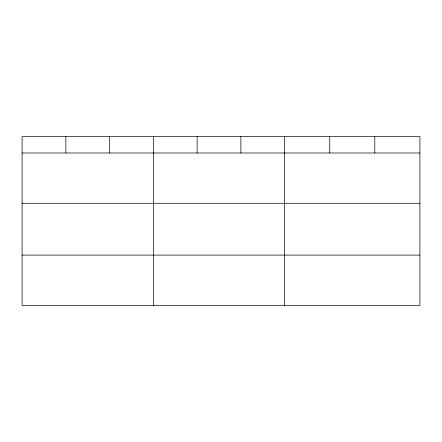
<?xml version="1.0" encoding="UTF-8"?>
<svg xmlns="http://www.w3.org/2000/svg" width="442" height="442" viewBox="0 0 442 442"><rect width="100%" height="100%" fill="white"/><g stroke="black" fill="none" stroke-linecap="round" stroke-linejoin="round"><path stroke-width="0.66" d="M419.9 203.287L419.9 136.611L22.1 136.611L22.1 305.389L419.9 305.389L419.9 203.287L22.1 203.287M22.1 152.993L419.9 152.993M22.1 255.1L419.9 255.1M374.816 136.611L374.816 152.993M329.732 136.611L329.732 152.993M284.648 136.611L284.648 305.389M240.89 136.611L240.89 152.993M197.132 136.611L197.132 152.993M153.374 136.611L153.374 305.389M109.616 136.611L109.616 152.993M65.858 136.611L65.858 152.993"/></g></svg>
